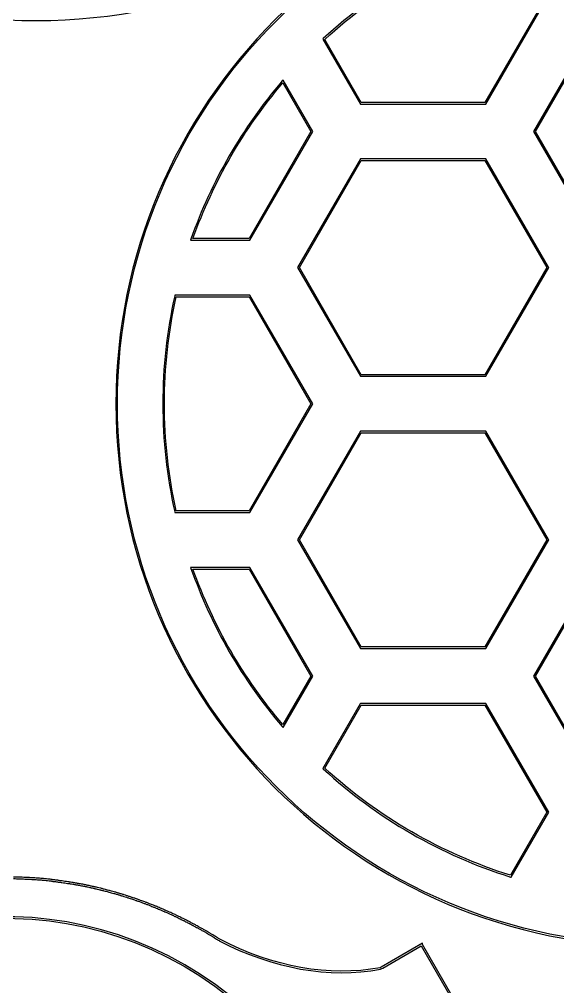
# Model space of a CAD drawing. Extents: x 10 to 440, y 10 to 290.
# Drawn here: x 268 to 301.7, y 159.5 to 220.1 of the extents above; entities that cross this region are included whole.
import ezdxf

# ---------------------------------------------------------------- set-up
doc = ezdxf.new("R2010")
doc.units = 0
doc.layers.add('Layer_1', color=7, linetype='CONTINUOUS')

msp = doc.modelspace()

# ---------------------------------------------------------------- linework, layer by layer
at = {"layer": 'Layer_1', "color": 7}
for p, q in [((300.97461, 221.580078), (297.10352, 214.875)), ((297.16016, 214.77344), (301.08984, 221.580078)), ((304.07031, 219.857422), (300.14258, 213.05273)), ((300.25781, 213.05273), (304.12891, 219.757812)), ((286.98242, 218.871094), (286.95312, 218.84375)), ((286.95312, 218.84375), (289.30273, 214.77344)), ((289.36133, 214.875), (287.08203, 218.822266)), ((284.46484, 216.271484), (284.41797, 216.216797)), ((286.32227, 213.05273), (284.46484, 216.271484)), ((284.46484, 216.271484), (284.46484, 216.271484)), ((284.45312, 216.09375), (286.20703, 213.05273)), ((284.45312, 216.09375), (284.45312, 216.09375)), ((289.30273, 214.77344), (297.16016, 214.77344)), ((297.10352, 214.875), (289.36133, 214.875)), ((286.20703, 213.05273), (282.33594, 206.34766)), ((282.39453, 206.24805), (286.32227, 213.05273)), ((300.14258, 213.05273), (304.07031, 206.24805)), ((304.12891, 206.34766), (300.25781, 213.05273)), ((289.30273, 211.33203), (285.375, 204.52734)), ((285.49023, 204.52734), (289.36133, 211.23242)), ((297.16211, 211.33203), (289.30273, 211.33203)), ((289.30273, 211.33203), (289.30273, 211.33203)), ((289.36133, 211.23242), (297.10352, 211.23242)), ((289.36133, 211.23242), (289.36133, 211.23242)), ((297.10352, 211.23242), (300.97461, 204.52734)), ((301.07617, 204.55078), (297.16211, 211.33203)), ((278.70117, 206.31445), (278.67773, 206.24805)), ((278.67773, 206.24805), (282.39453, 206.24805)), ((282.33594, 206.34766), (278.82617, 206.34766)), ((285.375, 204.52734), (289.30273, 197.72266)), ((289.36133, 197.82227), (285.49023, 204.52734)), ((300.97461, 204.52734), (297.10352, 197.82227)), ((297.16211, 197.72266), (301.08984, 204.52734)), ((301.08984, 204.52734), (301.07617, 204.55078)), ((277.69336, 202.80469), (277.68359, 202.76562)), ((282.39453, 202.80469), (277.69336, 202.80469)), ((277.69336, 202.80469), (277.69336, 202.80469)), ((277.77734, 202.70508), (282.33594, 202.70508)), ((277.77734, 202.70508), (277.77734, 202.70508)), ((282.33594, 202.70508), (286.20703, 196)), ((286.32227, 196), (282.39453, 202.80469)), ((289.30273, 197.72266), (297.16211, 197.72266)), ((297.10352, 197.82227), (289.36133, 197.82227)), ((286.20703, 196), (282.33594, 189.29492)), ((282.39453, 189.19531), (286.32227, 196)), ((289.30273, 194.2793), (285.375, 187.47461)), ((285.49023, 187.47461), (289.36133, 194.17969)), ((297.16211, 194.2793), (289.30273, 194.2793)), ((289.30273, 194.2793), (289.30273, 194.2793)), ((289.36133, 194.17969), (297.10352, 194.17969)), ((289.36133, 194.17969), (289.36133, 194.17969)), ((297.10352, 194.17969), (300.97266, 187.47461)), ((301.07617, 187.5), (297.16211, 194.2793)), ((277.68359, 189.23438), (277.69336, 189.19531)), ((277.69336, 189.19531), (282.39453, 189.19531)), ((282.33594, 189.29492), (277.77734, 189.29492)), ((285.375, 187.47461), (289.30273, 180.66992)), ((289.36133, 180.76953), (285.49023, 187.47461)), ((300.97266, 187.47461), (297.10352, 180.76953)), ((297.16211, 180.66992), (301.08984, 187.47461)), ((301.08984, 187.47461), (301.07617, 187.5)), ((278.67773, 185.75391), (278.70117, 185.6875)), ((282.39453, 185.75391), (278.67773, 185.75391)), ((278.67773, 185.75391), (278.67773, 185.75391)), ((278.82617, 185.65234), (282.33594, 185.65234)), ((278.82617, 185.65234), (278.82617, 185.65234)), ((282.33594, 185.65234), (286.20703, 178.94922)), ((286.32227, 178.94922), (282.39453, 185.75391)), ((304.07031, 185.75391), (300.14258, 178.94727)), ((300.25781, 178.94727), (304.12891, 185.65234)), ((289.30273, 180.66992), (297.16211, 180.66992)), ((297.10352, 180.76953), (289.36133, 180.76953)), ((286.20703, 178.94922), (284.45117, 175.9082)), ((284.46484, 175.72852), (286.32227, 178.94922)), ((300.14258, 178.94727), (304.07031, 172.14258)), ((304.12891, 172.24414), (300.25781, 178.94727)), ((289.28906, 177.20117), (286.95312, 173.15625)), ((287.08203, 173.17773), (289.35938, 177.12695)), ((289.30273, 177.22656), (289.28906, 177.20117)), ((297.16016, 177.22656), (289.30273, 177.22656)), ((289.30273, 177.22656), (289.30273, 177.22656)), ((289.35938, 177.12695), (297.10352, 177.12695)), ((289.35938, 177.12695), (289.35938, 177.12695)), ((297.10352, 177.12695), (300.97461, 170.42188)), ((301.08984, 170.42188), (297.16016, 177.22656)), ((284.41797, 175.7832), (284.46484, 175.72852)), ((286.95312, 173.15625), (286.98242, 173.12891)), ((300.97461, 170.42188), (298.69531, 166.47461)), ((298.74023, 166.35156), (301.08984, 170.42188)), ((267.966125, 166.2536), (267.973938, 166.2536)), ((267.970031, 166.3552), (267.968078, 166.3552)), ((267.973938, 166.3552), (267.970031, 166.3552)), ((268.052062, 166.3552), (268.050109, 166.3552)), ((268.23175, 166.3434), (268.229797, 166.3434)), ((268.360656, 166.2341), (268.362609, 166.2341)), ((268.362609, 166.2341), (268.405578, 166.2341)), ((268.368469, 166.3337), (268.364562, 166.3337)), ((268.405578, 166.3337), (268.368469, 166.3337)), ((268.462219, 166.3337), (268.460266, 166.3337)), ((268.464172, 166.3337), (268.462219, 166.3337)), ((268.581359, 166.2243), (268.587219, 166.2243)), ((268.587219, 166.2243), (268.589172, 166.2243)), ((268.595031, 166.3239), (268.589172, 166.3239)), ((268.880188, 166.2048), (268.882141, 166.2048)), ((268.882141, 166.2048), (268.932922, 166.2048)), ((268.888, 166.3044), (268.884094, 166.3044)), ((268.932922, 166.3044), (268.888, 166.3044)), ((268.934875, 166.3044), (268.932922, 166.3044)), ((269.085266, 166.193), (269.087219, 166.193)), ((269.087219, 166.193), (269.138, 166.193)), ((269.095031, 166.2927), (269.091125, 166.2927)), ((269.139953, 166.2927), (269.095031, 166.2927)), ((269.143859, 166.2927), (269.139953, 166.2927)), ((269.29425, 166.1794), (269.296203, 166.1794)), ((269.296203, 166.1794), (269.305969, 166.1794)), ((269.302062, 166.279), (269.298156, 166.279)), ((269.305969, 166.279), (269.302062, 166.279)), ((269.323547, 166.279), (269.305969, 166.279)), ((269.305969, 166.1794), (269.321594, 166.1794)), ((269.3255, 166.279), (269.323547, 166.279)), ((269.956359, 166.2126), (269.954406, 166.2145)), ((269.958312, 166.2126), (269.956359, 166.2126)), ((270.001281, 166.1052), (270.005188, 166.1032)), ((270.005188, 166.1032), (270.007141, 166.1032)), ((270.007141, 166.1032), (270.046203, 166.0954)), ((270.016906, 166.2048), (270.009094, 166.2048)), ((270.065734, 166.193), (270.016906, 166.2048)), ((270.046203, 166.0954), (270.050109, 166.0934)), ((270.497375, 166.0368), (270.501281, 166.0368)), ((270.501281, 166.0368), (270.513, 166.0368)), ((270.516906, 166.1364), (270.505188, 166.1364)), ((270.505188, 166.1364), (270.511047, 166.1345)), ((270.520812, 166.1345), (270.516906, 166.1364)), ((270.798156, 165.9938), (270.802062, 165.9938)), ((270.802062, 165.9938), (270.807922, 165.9938)), ((270.815734, 166.0934), (270.807922, 166.0934)), ((270.817688, 166.0915), (270.815734, 166.0934)), ((271.061828, 166.0563), (271.048156, 166.0563)), ((271.065734, 166.0544), (271.061828, 166.0563)), ((271.163391, 166.0427), (271.138, 166.0427)), ((271.167297, 166.0407), (271.163391, 166.0427)), ((271.514953, 165.9821), (271.514953, 165.9802)), ((298.70117, 166.36328), (298.74023, 166.35156)), ((271.040344, 165.9567), (271.04425, 165.9567)), ((271.04425, 165.9567), (271.050109, 165.9567)), ((271.130188, 165.943), (271.134094, 165.9411)), ((271.134094, 165.9411), (271.159484, 165.9411)), ((271.684875, 165.8473), (271.688781, 165.8473)), ((271.688781, 165.8473), (271.7005, 165.8473)), ((271.714172, 165.947), (271.694641, 165.947)), ((271.720031, 165.947), (271.714172, 165.947)), ((271.977844, 165.7927), (271.983703, 165.7927)), ((271.983703, 165.7927), (271.989562, 165.7927)), ((272.005188, 165.8923), (271.989562, 165.8923)), ((272.009094, 165.8903), (272.005188, 165.8923)), ((272.827453, 165.6071), (272.833312, 165.6052)), ((272.833312, 165.6052), (272.841125, 165.6052)), ((272.841125, 165.7067), (272.839172, 165.7067)), ((272.850891, 165.7067), (272.841125, 165.7067)), ((272.85675, 165.7048), (272.850891, 165.7067)), ((273.522766, 165.4333), (273.567688, 165.4196)), ((273.595031, 165.5153), (273.550109, 165.529)), ((273.567688, 165.4196), (273.569641, 165.4196)), ((274.063781, 165.2809), (274.063781, 165.2829)), ((274.286438, 165.32), (274.284484, 165.32)), ((274.305969, 165.2087), (274.307922, 165.2087)), ((274.975891, 164.9938), (274.983703, 164.9919)), ((274.983703, 164.9919), (274.991516, 164.9919)), ((275.011047, 165.0915), (274.995422, 165.0915)), ((275.018859, 165.0876), (275.011047, 165.0915)), ((275.298156, 164.8864), (275.321594, 164.8766)), ((275.358703, 164.9704), (275.331359, 164.9802)), ((275.354797, 164.9704), (275.358703, 164.9704)), ((275.811828, 164.8063), (275.809875, 164.8063)), ((275.852844, 164.6813), (275.854797, 164.6813)), ((276.800109, 164.3024), (276.8255, 164.2907)), ((276.862609, 164.3845), (276.839172, 164.3942)), ((277.177062, 164.2477), (277.175109, 164.2477)), ((277.507141, 164.0973), (277.507141, 164.0993)), ((278.061828, 163.8337), (278.059875, 163.8337)), ((278.546203, 163.5895), (278.54425, 163.5895)), ((278.591125, 163.4528), (278.593078, 163.4528)), ((278.593078, 163.4528), (278.602844, 163.447)), ((278.602844, 163.447), (278.604797, 163.447)), ((278.638, 163.5427), (278.626281, 163.5485)), ((278.645812, 163.4255), (278.66925, 163.4138)), ((278.66925, 163.4138), (278.710266, 163.3903)), ((278.716125, 163.5016), (278.692688, 163.5134)), ((278.757141, 163.4782), (278.716125, 163.5016)), ((278.8255, 163.3278), (278.827453, 163.3278)), ((278.827453, 163.3278), (278.848938, 163.3161)), ((278.874328, 163.4157), (278.872375, 163.4157)), ((278.893859, 163.4059), (278.874328, 163.4157)), ((278.983703, 163.3591), (278.98175, 163.3591)), ((279.042297, 163.2126), (279.054016, 163.2067)), ((279.054016, 163.2067), (279.057922, 163.2067)), ((279.083312, 163.3063), (279.079406, 163.3063)), ((279.095031, 163.3005), (279.083312, 163.3063)), ((279.151672, 163.1559), (279.153625, 163.154)), ((279.153625, 163.154), (279.173156, 163.1442)), ((279.2005, 163.2419), (279.198547, 163.2438)), ((279.221984, 163.2321), (279.2005, 163.2419)), ((279.989562, 162.7868), (279.987609, 162.7868)), ((280.141906, 162.5759), (280.179016, 162.5524)), ((280.196594, 162.6598), (280.196594, 162.6618)), ((280.23175, 162.6384), (280.196594, 162.6598)), ((280.454406, 162.3786), (280.456359, 162.3786)), ((280.456359, 162.3786), (280.458312, 162.3766)), ((293.184875, 162.2126), (290.596984, 160.7184)), ((290.704406, 160.6657), (293.116516, 162.0563)), ((293.116516, 162.0563), (298.014953, 153.57)), ((293.184875, 162.1384), (293.184875, 162.2126)), ((298.112609, 153.6032), (293.184875, 162.1384)), ((290.540344, 160.6852), (290.532531, 160.6813)), ((290.596984, 160.7184), (290.540344, 160.6852)), ((290.557922, 160.5837), (290.565734, 160.5856)), ((290.565734, 160.5856), (290.647766, 160.6325)), ((290.647766, 160.6325), (290.704406, 160.6657))]:
    msp.add_line(p, q, dxfattribs=at)
for points in [[(234.017, 255), (234.017, 235.67063), (249.68763, 220), (269.017, 220)], [(269.017, 220), (288.34637, 220), (304.017, 235.67063), (304.017, 255)], [(308, 230), (289.22291, 229.999999), (274, 214.77709), (274, 196)], [(274.09961, 196), (274.09961, 214.72305), (289.27695, 229.90039), (308, 229.900391)], [(298.70117, 225.636719), (294.3452, 224.270088), (290.34402, 221.960089), (286.98242, 218.871094)], [(287.08203, 218.822266), (290.41731, 221.879279), (294.38212, 224.165642), (298.69727, 225.525391)], [(284.41797, 216.216797), (281.91553, 213.29806), (279.97786, 209.94092), (278.70117, 206.31445)], [(278.82617, 206.34766), (280.091, 209.91329), (281.99726, 213.21585), (284.45312, 216.09375)], [(277.68359, 202.76562), (277.18782, 200.54454), (276.93758, 198.27575), (276.9375, 196)], [(277.03711, 196), (277.03719, 198.2553), (277.28885, 200.5034), (277.77734, 202.70508)], [(274, 196), (274, 177.22291), (289.22291, 162), (308, 162)], [(308, 162.09961), (289.27695, 162.09961), (274.09961, 177.27695), (274.09961, 196)], [(276.9375, 196), (276.93759, 193.72427), (277.18783, 191.45545), (277.68359, 189.23438)], [(277.77734, 189.29492), (277.28885, 191.49658), (277.03719, 193.74472), (277.03711, 196)], [(278.70117, 185.6875), (279.97766, 182.06089), (281.91566, 178.70213), (284.41797, 175.7832)], [(284.45117, 175.9082), (281.99666, 178.78536), (280.0905, 182.08806), (278.82617, 185.65234)], [(286.98242, 173.12891), (290.34387, 170.03997), (294.34537, 167.72998), (298.70117, 166.36328)], [(298.69531, 166.47461), (294.38034, 167.83442), (290.41716, 170.12079), (287.08203, 173.17773)], [(278.316004, 160.865318), (267.554937, 167.078223), (253.793333, 163.390805), (247.580433, 152.629746)], [(247.666698, 152.579941), (253.852598, 163.294234), (267.551937, 166.964947), (278.266204, 160.779062)], [(267.596984, 166.2653), (267.720269, 166.2626), (267.842895, 166.2582), (267.966125, 166.2536)], [(267.968078, 166.3552), (267.845003, 166.3597), (267.722066, 166.3622), (267.598938, 166.3649)], [(268.050109, 166.3552), (268.024739, 166.3552), (267.999308, 166.3552), (267.973938, 166.3552)], [(267.973938, 166.2536), (267.999207, 166.2536), (268.02484, 166.2536), (268.050109, 166.2536)], [(268.050109, 166.2536), (268.10813, 166.2505), (268.16594, 166.2473), (268.223938, 166.2438)], [(268.229797, 166.3434), (268.170262, 166.347), (268.111621, 166.352), (268.052062, 166.3552)], [(268.223938, 166.2438), (268.26933, 166.2406), (268.315282, 166.2375), (268.360656, 166.2341)], [(268.364562, 166.3337), (268.3203, 166.337), (268.27603, 166.3403), (268.23175, 166.3434)], [(268.460266, 166.3337), (268.441795, 166.3337), (268.424048, 166.3337), (268.405578, 166.3337)], [(268.405578, 166.2341), (268.423975, 166.2341), (268.441869, 166.2341), (268.460266, 166.2341)], [(268.460266, 166.2341), (268.500416, 166.2309), (268.541225, 166.2276), (268.581359, 166.2243)], [(268.589172, 166.3239), (268.547584, 166.3274), (268.505776, 166.3304), (268.464172, 166.3337)], [(268.589172, 166.2243), (268.686681, 166.2185), (268.782753, 166.2117), (268.880188, 166.2048)], [(268.884094, 166.3044), (268.787565, 166.3112), (268.691632, 166.3182), (268.595031, 166.3239)], [(268.932922, 166.2048), (268.984229, 166.201), (269.033982, 166.1971), (269.085266, 166.193)], [(269.091125, 166.2927), (269.039603, 166.2967), (268.986421, 166.3006), (268.934875, 166.3044)], [(269.138, 166.193), (269.189847, 166.1887), (269.242432, 166.1841), (269.29425, 166.1794)], [(269.298156, 166.279), (269.246145, 166.2837), (269.195899, 166.2883), (269.143859, 166.2927)], [(269.321594, 166.1794), (269.370385, 166.175), (269.419314, 166.1703), (269.468078, 166.1657)], [(269.477844, 166.2653), (269.426941, 166.2701), (269.376431, 166.2745), (269.3255, 166.279)], [(269.468078, 166.1657), (269.526892, 166.1599), (269.585088, 166.1543), (269.643859, 166.1481)], [(269.655578, 166.2458), (269.596571, 166.252), (269.536894, 166.2595), (269.477844, 166.2653)], [(269.643859, 166.1481), (269.700955, 166.142), (269.758682, 166.1351), (269.815734, 166.1286)], [(269.827453, 166.2282), (269.770172, 166.2347), (269.712904, 166.2396), (269.655578, 166.2458)], [(269.815734, 166.1286), (269.857101, 166.1242), (269.89939, 166.1195), (269.940734, 166.1149)], [(269.954406, 166.2145), (269.911614, 166.2193), (269.870269, 166.2236), (269.827453, 166.2282)], [(269.940734, 166.1149), (269.960678, 166.1116), (269.981345, 166.1085), (270.001281, 166.1052)], [(270.009094, 166.2048), (269.991782, 166.2077), (269.975631, 166.2097), (269.958312, 166.2126)], [(270.050109, 166.0934), (270.08622, 166.0892), (270.12144, 166.0861), (270.157531, 166.0817)], [(270.16925, 166.1813), (270.134316, 166.1856), (270.100686, 166.1889), (270.065734, 166.193)], [(270.157531, 166.0817), (270.201899, 166.0762), (270.246007, 166.0699), (270.290344, 166.0641)], [(270.304016, 166.1638), (270.259501, 166.1695), (270.213796, 166.1758), (270.16925, 166.1813)], [(270.290344, 166.0641), (270.35949, 166.0551), (270.428307, 166.0464), (270.497375, 166.0368)], [(270.511047, 166.1345), (270.441701, 166.1441), (270.37344, 166.1547), (270.304016, 166.1638)], [(270.513, 166.0368), (270.550811, 166.0315), (270.588495, 166.0247), (270.626281, 166.0192)], [(270.639953, 166.1188), (270.600096, 166.1246), (270.560697, 166.1289), (270.520812, 166.1345)], [(270.626281, 166.0192), (270.68373, 166.0108), (270.740768, 166.0027), (270.798156, 165.9938)], [(270.807922, 166.0934), (270.752296, 166.102), (270.695636, 166.1106), (270.639953, 166.1188)], [(270.807922, 165.9938), (270.862199, 165.9856), (270.91581, 165.9771), (270.970031, 165.9684)], [(270.985656, 166.0661), (270.929936, 166.075), (270.873467, 166.083), (270.817688, 166.0915)], [(271.048156, 166.0563), (271.027176, 166.0596), (271.006645, 166.0629), (270.985656, 166.0661)], [(271.138, 166.0427), (271.114454, 166.0468), (271.089292, 166.0503), (271.065734, 166.0544)], [(271.315734, 166.0153), (271.266396, 166.0238), (271.216685, 166.0325), (271.167297, 166.0407)], [(271.425109, 165.9977), (271.388532, 166.0042), (271.35234, 166.009), (271.315734, 166.0153)], [(271.514953, 165.9802), (271.485447, 165.9856), (271.454635, 165.9924), (271.425109, 165.9977)], [(271.604797, 165.9645), (271.574603, 165.9699), (271.545167, 165.9768), (271.514953, 165.9821)], [(270.970031, 165.9684), (270.993589, 165.9648), (271.016796, 165.9604), (271.040344, 165.9567)], [(271.050109, 165.9567), (271.076763, 165.9521), (271.103549, 165.9477), (271.130188, 165.943)], [(271.159484, 165.9411), (271.20605, 165.9333), (271.253589, 165.9257), (271.300109, 165.9177)], [(271.300109, 165.9177), (271.335938, 165.9115), (271.37173, 165.9044), (271.407531, 165.8981)], [(271.407531, 165.8981), (271.436938, 165.8929), (271.467987, 165.8879), (271.497375, 165.8825)], [(271.497375, 165.8825), (271.527468, 165.8772), (271.557146, 165.8723), (271.587219, 165.8669)], [(271.587219, 165.8669), (271.619892, 165.8606), (271.652227, 165.8537), (271.684875, 165.8473)], [(271.694641, 165.947), (271.665075, 165.9527), (271.634383, 165.9589), (271.604797, 165.9645)], [(271.7005, 165.8473), (271.793435, 165.8296), (271.885117, 165.8115), (271.977844, 165.7927)], [(271.989562, 165.8923), (271.89971, 165.9105), (271.810079, 165.9297), (271.720031, 165.947)], [(271.989562, 165.7927), (272.01742, 165.787), (272.045709, 165.7808), (272.073547, 165.7751)], [(272.093078, 165.8747), (272.065129, 165.8804), (272.037063, 165.8847), (272.009094, 165.8903)], [(272.073547, 165.7751), (272.092633, 165.7711), (272.111111, 165.7674), (272.130188, 165.7634)], [(272.151672, 165.861), (272.132518, 165.865), (272.112241, 165.8707), (272.093078, 165.8747)], [(272.130188, 165.7634), (272.161318, 165.7568), (272.192833, 165.7505), (272.223938, 165.7438)], [(272.245422, 165.8415), (272.214192, 165.8482), (272.182927, 165.8544), (272.151672, 165.861)], [(272.223938, 165.7438), (272.274169, 165.733), (272.324165, 165.7218), (272.374328, 165.7106)], [(272.395812, 165.8083), (272.345448, 165.8195), (272.295855, 165.8306), (272.245422, 165.8415)], [(272.374328, 165.7106), (272.397889, 165.7053), (272.421096, 165.7004), (272.444641, 165.695)], [(272.466125, 165.7927), (272.442485, 165.798), (272.419468, 165.803), (272.395812, 165.8083)], [(272.444641, 165.695), (272.491601, 165.6848), (272.538364, 165.6742), (272.585266, 165.6638)], [(272.608703, 165.7614), (272.561614, 165.7719), (272.513274, 165.7824), (272.466125, 165.7927)], [(272.585266, 165.6638), (272.604696, 165.6591), (272.624441, 165.6548), (272.643859, 165.6501)], [(272.667297, 165.7477), (272.6478, 165.7524), (272.628211, 165.7568), (272.608703, 165.7614)], [(272.643859, 165.6501), (272.668622, 165.6441), (272.693334, 165.6385), (272.718078, 165.6325)], [(272.741516, 165.7302), (272.716672, 165.7362), (272.692159, 165.7418), (272.667297, 165.7477)], [(272.718078, 165.6325), (272.754198, 165.6243), (272.79137, 165.6155), (272.827453, 165.6071)], [(272.839172, 165.7067), (272.806208, 165.7144), (272.774511, 165.7226), (272.741516, 165.7302)], [(272.841125, 165.6052), (272.89564, 165.5923), (272.950761, 165.5793), (273.005188, 165.5661)], [(273.028625, 165.6638), (272.97137, 165.6776), (272.914102, 165.6913), (272.85675, 165.7048)], [(273.005188, 165.5661), (273.025307, 165.5611), (273.045628, 165.5555), (273.065734, 165.5505)], [(273.089172, 165.6481), (273.068984, 165.6532), (273.048825, 165.6588), (273.028625, 165.6638)], [(273.065734, 165.5505), (273.12751, 165.5351), (273.189626, 165.5195), (273.251281, 165.5036)], [(273.274719, 165.6012), (273.212816, 165.6172), (273.151195, 165.6327), (273.089172, 165.6481)], [(273.251281, 165.5036), (273.299108, 165.4914), (273.346105, 165.4809), (273.393859, 165.4684)], [(273.41925, 165.5641), (273.371304, 165.5766), (273.322738, 165.589), (273.274719, 165.6012)], [(273.393859, 165.4684), (273.436609, 165.4571), (273.480077, 165.4449), (273.522766, 165.4333)], [(273.550109, 165.529), (273.506645, 165.5408), (273.462777, 165.5526), (273.41925, 165.5641)], [(273.569641, 165.4196), (273.615232, 165.4074), (273.660838, 165.3949), (273.706359, 165.3825)], [(273.73175, 165.4782), (273.686046, 165.4907), (273.640805, 165.5031), (273.595031, 165.5153)], [(273.706359, 165.3825), (273.7628, 165.3671), (273.817998, 165.3515), (273.874328, 165.3356)], [(273.901672, 165.4313), (273.845115, 165.4472), (273.788417, 165.4627), (273.73175, 165.4782)], [(274.091125, 165.3786), (274.028197, 165.3969), (273.964742, 165.4135), (273.901672, 165.4313)], [(274.192688, 165.3473), (274.158879, 165.3574), (274.124975, 165.3686), (274.091125, 165.3786)], [(273.874328, 165.3356), (273.937146, 165.3179), (274.001105, 165.2991), (274.063781, 165.2809)], [(274.063781, 165.2829), (274.097496, 165.273), (274.129718, 165.2617), (274.163391, 165.2516)], [(274.163391, 165.2516), (274.19418, 165.2424), (274.224434, 165.2337), (274.255188, 165.2243)], [(274.284484, 165.32), (274.253607, 165.3294), (274.223601, 165.3381), (274.192688, 165.3473)], [(274.255188, 165.2243), (274.272212, 165.219), (274.288955, 165.214), (274.305969, 165.2087)], [(274.337219, 165.3044), (274.320137, 165.3097), (274.303531, 165.3147), (274.286438, 165.32)], [(274.307922, 165.2087), (274.370401, 165.1896), (274.433094, 165.1696), (274.495422, 165.1501)], [(274.524719, 165.2458), (274.462141, 165.2654), (274.399949, 165.2852), (274.337219, 165.3044)], [(274.495422, 165.1501), (274.549115, 165.1333), (274.602, 165.1164), (274.655578, 165.0993)], [(274.686828, 165.195), (274.633035, 165.2122), (274.578627, 165.2289), (274.524719, 165.2458)], [(274.655578, 165.0993), (274.68551, 165.0897), (274.715527, 165.0797), (274.745422, 165.07)], [(274.776672, 165.1657), (274.746657, 165.1754), (274.71688, 165.1854), (274.686828, 165.195)], [(274.745422, 165.07), (274.771567, 165.0614), (274.79743, 165.0533), (274.823547, 165.0446)], [(274.854797, 165.1403), (274.828575, 165.149), (274.802922, 165.1571), (274.776672, 165.1657)], [(274.823547, 165.0446), (274.874143, 165.0278), (274.925404, 165.011), (274.975891, 164.9938)], [(274.995422, 165.0915), (274.948608, 165.1073), (274.901704, 165.1247), (274.854797, 165.1403)], [(274.991516, 164.9919), (275.030687, 164.9787), (275.069598, 164.9643), (275.108703, 164.9509)], [(275.141906, 165.0466), (275.100691, 165.0607), (275.060148, 165.0737), (275.018859, 165.0876)], [(275.108703, 164.9509), (275.171708, 164.9295), (275.235325, 164.9083), (275.298156, 164.8864)], [(275.331359, 164.9802), (275.268276, 165.0021), (275.205164, 165.0251), (275.141906, 165.0466)], [(275.321594, 164.8766), (275.386328, 164.8536), (275.452364, 164.8299), (275.516906, 164.8063)], [(275.550109, 164.9001), (275.485308, 164.9237), (275.419791, 164.9473), (275.354797, 164.9704)], [(275.516906, 164.8063), (275.565611, 164.7888), (275.612843, 164.7714), (275.661438, 164.7536)], [(275.696594, 164.8473), (275.647804, 164.8652), (275.59901, 164.8825), (275.550109, 164.9001)], [(275.809875, 164.8063), (275.771937, 164.8204), (275.7346, 164.8334), (275.696594, 164.8473)], [(275.889953, 164.7751), (275.863734, 164.7851), (275.838081, 164.7964), (275.811828, 164.8063)], [(275.975891, 164.7419), (275.947087, 164.753), (275.918798, 164.7641), (275.889953, 164.7751)], [(275.661438, 164.7536), (275.699292, 164.7397), (275.736932, 164.7266), (275.774719, 164.7126)], [(275.774719, 164.7126), (275.800866, 164.7026), (275.82673, 164.6914), (275.852844, 164.6813)], [(275.854797, 164.6813), (275.883526, 164.6704), (275.912046, 164.6611), (275.940734, 164.6501)], [(275.940734, 164.6501), (276.001337, 164.627), (276.061954, 164.6033), (276.122375, 164.5798)], [(276.157531, 164.6716), (276.096868, 164.6952), (276.036737, 164.7187), (275.975891, 164.7419)], [(276.122375, 164.5798), (276.167983, 164.5619), (276.213591, 164.5432), (276.259094, 164.5251)], [(276.296203, 164.6188), (276.250518, 164.637), (276.203323, 164.6537), (276.157531, 164.6716)], [(276.259094, 164.5251), (276.291052, 164.5124), (276.322892, 164.4988), (276.354797, 164.486)], [(276.393859, 164.5798), (276.361265, 164.5929), (276.328852, 164.6059), (276.296203, 164.6188)], [(276.354797, 164.486), (276.410233, 164.4636), (276.465539, 164.4424), (276.520812, 164.4196)], [(276.559875, 164.5114), (276.50438, 164.5343), (276.449519, 164.5573), (276.393859, 164.5798)], [(276.520812, 164.4196), (276.570217, 164.3991), (276.619978, 164.3779), (276.66925, 164.3571)], [(276.708312, 164.4489), (276.658843, 164.4698), (276.609478, 164.4909), (276.559875, 164.5114)], [(276.66925, 164.3571), (276.712622, 164.3389), (276.756841, 164.3208), (276.800109, 164.3024)], [(276.839172, 164.3942), (276.795729, 164.4127), (276.751859, 164.4307), (276.708312, 164.4489)], [(276.8255, 164.2907), (276.882738, 164.2663), (276.940321, 164.2413), (276.997375, 164.2165)], [(277.038391, 164.3083), (276.98032, 164.3336), (276.92087, 164.3596), (276.862609, 164.3845)], [(276.997375, 164.2165), (277.015608, 164.2085), (277.033849, 164.2011), (277.052062, 164.193)], [(277.093078, 164.2848), (277.074791, 164.2929), (277.056697, 164.3003), (277.038391, 164.3083)], [(277.052062, 164.193), (277.079763, 164.1808), (277.108392, 164.1683), (277.136047, 164.1559)], [(277.175109, 164.2477), (277.147882, 164.2599), (277.120348, 164.2728), (277.093078, 164.2848)], [(277.354797, 164.1677), (277.295723, 164.1944), (277.236342, 164.2215), (277.177062, 164.2477)], [(277.507141, 164.0993), (277.456645, 164.1225), (277.405446, 164.1448), (277.354797, 164.1677)], [(277.136047, 164.1559), (277.195632, 164.1296), (277.254405, 164.1027), (277.313781, 164.0759)], [(277.313781, 164.0759), (277.363689, 164.0533), (277.414414, 164.0304), (277.464172, 164.0075)], [(277.464172, 164.0075), (277.491357, 163.9949), (277.519064, 163.9831), (277.546203, 163.9704)], [(277.589172, 164.0602), (277.561924, 164.073), (277.534435, 164.0847), (277.507141, 164.0973)], [(277.546203, 163.9704), (277.583034, 163.9532), (277.620785, 163.935), (277.657531, 163.9177)], [(277.7005, 164.0075), (277.663606, 164.025), (277.626151, 164.043), (277.589172, 164.0602)], [(277.657531, 163.9177), (277.680585, 163.9067), (277.70287, 163.8955), (277.725891, 163.8845)], [(277.768859, 163.9743), (277.745747, 163.9854), (277.723647, 163.9965), (277.7005, 164.0075)], [(277.725891, 163.8845), (277.783932, 163.8567), (277.841894, 163.8286), (277.899719, 163.8005)], [(277.942688, 163.8903), (277.884631, 163.9186), (277.827134, 163.9465), (277.768859, 163.9743)], [(277.899719, 163.8005), (277.938792, 163.7816), (277.977932, 163.7629), (278.016906, 163.7438)], [(278.059875, 163.8337), (278.021266, 163.8526), (277.981393, 163.8716), (277.942688, 163.8903)], [(278.016906, 163.7438), (278.067523, 163.7193), (278.1188, 163.6945), (278.16925, 163.6696)], [(278.214172, 163.7595), (278.163521, 163.7844), (278.112647, 163.809), (278.061828, 163.8337)], [(278.16925, 163.6696), (278.221085, 163.6438), (278.273846, 163.6176), (278.3255, 163.5915)], [(278.370422, 163.6813), (278.318561, 163.7076), (278.266215, 163.7336), (278.214172, 163.7595)], [(278.3255, 163.5915), (278.363025, 163.5723), (278.399401, 163.5523), (278.436828, 163.5329)], [(278.483703, 163.6227), (278.446125, 163.6422), (278.408098, 163.6621), (278.370422, 163.6813)], [(278.54425, 163.5895), (278.524227, 163.6), (278.503755, 163.6123), (278.483703, 163.6227)], [(278.626281, 163.5485), (278.599784, 163.5623), (278.572749, 163.5758), (278.546203, 163.5895)], [(278.436828, 163.5329), (278.457298, 163.5223), (278.478887, 163.5123), (278.499328, 163.5016)], [(278.499328, 163.5016), (278.530133, 163.4857), (278.560387, 163.4688), (278.591125, 163.4528)], [(278.604797, 163.447), (278.618604, 163.4397), (278.632019, 163.4327), (278.645812, 163.4255)], [(278.692688, 163.5134), (278.67492, 163.5227), (278.65579, 163.5333), (278.638, 163.5427)], [(278.710266, 163.3903), (278.731426, 163.379), (278.751638, 163.3685), (278.772766, 163.3571)], [(278.821594, 163.445), (278.800381, 163.4564), (278.778386, 163.4669), (278.757141, 163.4782)], [(278.772766, 163.3571), (278.790485, 163.3475), (278.807804, 163.3375), (278.8255, 163.3278)], [(278.872375, 163.4157), (278.85511, 163.4251), (278.838881, 163.4356), (278.821594, 163.445)], [(278.848938, 163.3161), (278.877677, 163.3011), (278.906194, 163.2863), (278.934875, 163.2712)], [(278.98175, 163.3591), (278.952439, 163.3745), (278.923232, 163.3906), (278.893859, 163.4059)], [(278.934875, 163.2712), (278.970507, 163.252), (279.006759, 163.232), (279.042297, 163.2126)], [(279.079406, 163.3063), (279.047535, 163.3237), (279.01565, 163.3418), (278.983703, 163.3591)], [(279.057922, 163.2067), (279.089341, 163.1896), (279.120327, 163.1732), (279.151672, 163.1559)], [(279.198547, 163.2438), (279.163987, 163.2629), (279.129681, 163.2816), (279.095031, 163.3005)], [(279.173156, 163.1442), (279.228975, 163.1132), (279.285547, 163.082), (279.341125, 163.0505)], [(279.389953, 163.1384), (279.334152, 163.17), (279.278027, 163.2009), (279.221984, 163.2321)], [(279.341125, 163.0505), (279.403681, 163.0153), (279.464423, 162.9807), (279.526672, 162.945)], [(279.577453, 163.0309), (279.514954, 163.0668), (279.45276, 163.1031), (279.389953, 163.1384)], [(279.723938, 162.945), (279.675017, 162.9739), (279.62657, 163.0024), (279.577453, 163.0309)], [(279.526672, 162.945), (279.575592, 162.9166), (279.624431, 162.8878), (279.673156, 162.8591)], [(279.673156, 162.8591), (279.710519, 162.8369), (279.749191, 162.8131), (279.786438, 162.7907)], [(279.837219, 162.8766), (279.799823, 162.8991), (279.76145, 162.9227), (279.723938, 162.945)], [(279.786438, 162.7907), (279.836912, 162.7609), (279.886565, 162.731), (279.936828, 162.7009)], [(279.987609, 162.7868), (279.937144, 162.817), (279.887896, 162.8468), (279.837219, 162.8766)], [(279.936828, 162.7009), (279.965399, 162.6836), (279.994264, 162.6674), (280.022766, 162.6501)], [(280.0755, 162.736), (280.046884, 162.7534), (280.018248, 162.7695), (279.989562, 162.7868)], [(280.022766, 162.6501), (280.06259, 162.6259), (280.102219, 162.6003), (280.141906, 162.5759)], [(280.196594, 162.6618), (280.156276, 162.6866), (280.115958, 162.7114), (280.0755, 162.736)], [(280.179016, 162.5524), (280.222248, 162.5256), (280.264855, 162.4994), (280.307922, 162.4723)], [(280.362609, 162.5563), (280.319369, 162.5835), (280.275156, 162.6114), (280.23175, 162.6384)], [(280.307922, 162.4723), (280.32788, 162.4597), (280.348547, 162.446), (280.368469, 162.4333)], [(280.423156, 162.5192), (280.403154, 162.5319), (280.382647, 162.5437), (280.362609, 162.5563)], [(280.368469, 162.4333), (280.397042, 162.415), (280.425908, 162.3969), (280.454406, 162.3786)], [(280.505188, 162.4665), (280.478075, 162.4839), (280.450336, 162.5019), (280.423156, 162.5192)], [(280.458312, 162.3766), (283.816225, 160.6227), (287.343216, 159.9961), (290.557922, 160.5837)], [(290.532531, 160.6813), (287.344453, 160.1001), (283.844335, 160.7223), (280.505188, 162.4665)], [(278.266204, 160.779062), (288.980472, 154.593177), (292.651211, 140.893844), (286.465311, 130.179551)], [(286.551576, 130.129746), (292.764476, 140.890805), (289.07708, 154.652408), (278.316004, 160.865318)]]:
    msp.add_open_spline(points, degree=3, dxfattribs=at)

doc.saveas('drawing.dxf')
